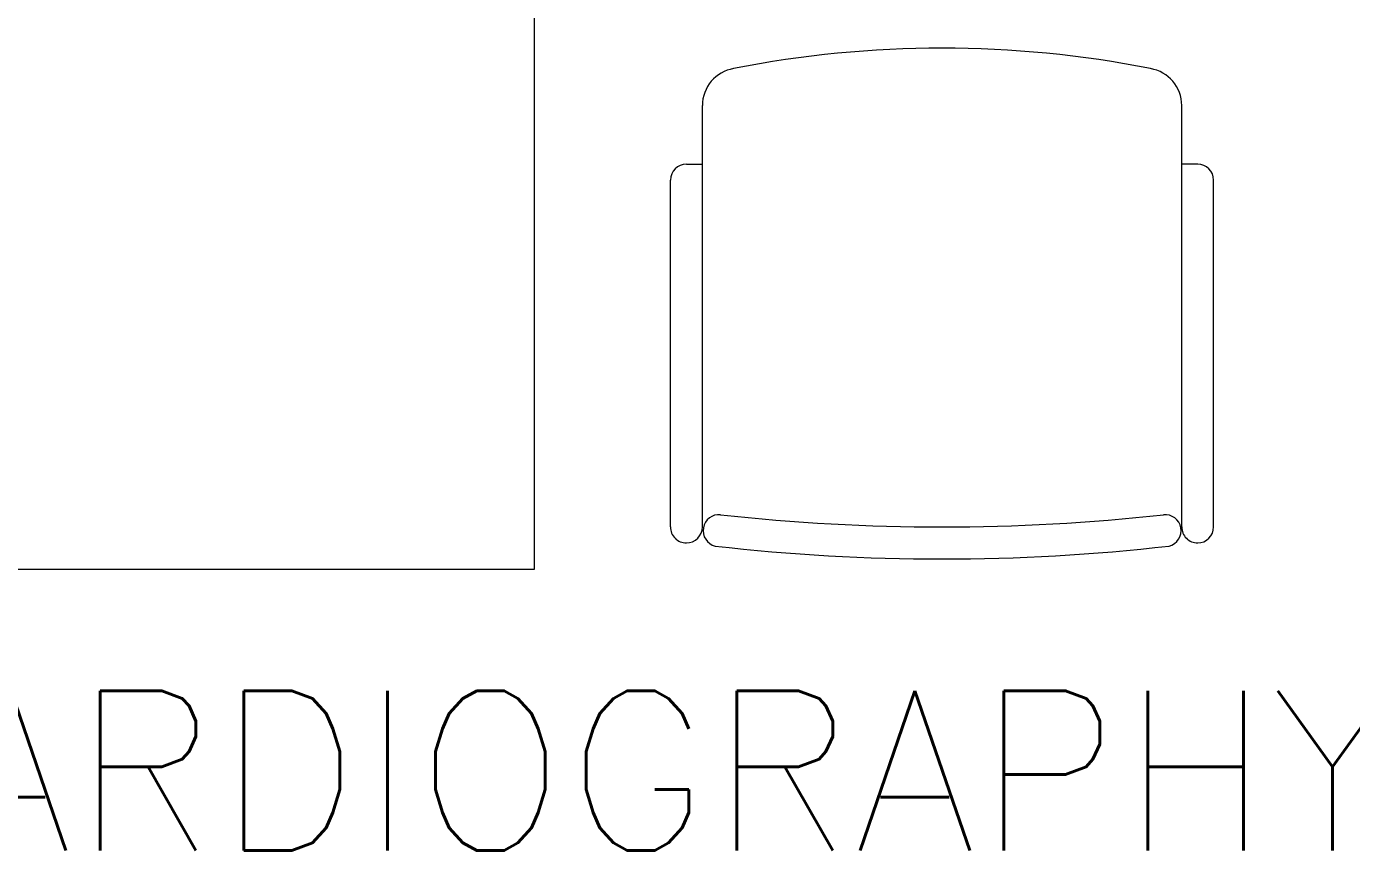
# Model space of a CAD drawing. Header units: inches. Extents: x -12418 to 57169, y -29325 to 19878.
# Drawn here: x 32470 to 33714, y -9155 to -8381 of the extents above; entities that cross this region are included whole.
import ezdxf
from ezdxf import colors
from ezdxf.entities.mleader import LeaderData, LeaderLine
from ezdxf.math import Vec2, Vec3

# ---------------------------------------------------------------- set-up
doc = ezdxf.new("R2010")
doc.units = ezdxf.units.IN
doc.header["$LTSCALE"] = 25
doc.header["$MEASUREMENT"] = 0
doc.linetypes.add('DASHDOT', pattern=[25.4, 12.7, -6.35, 0, -6.35])
doc.layers.get('0').update_dxf_attribs({"color": 8})
for name, color, linetype, lineweight in [('00-Ground Floor$0$72_EGR_BASE_TEXT', 252, 'Continuous', 5), ('00-Ground Floor$0$LOADING', 253, 'Continuous', 5), ('00-Ground Floor$0$NEW Wall', 166, 'Continuous', 5), ('E-LITE-CIRC @ 100', 6, 'Continuous', 25), ('E-LITE-CLNG-CNDT', 6, 'DASHDOT', 35)]:
    doc.layers.add(name, color=color, linetype=linetype, lineweight=lineweight)
doc.styles.add('00-Ground Floor$0$SIMPLEX', font='SIMPLEX.shx', dxfattribs={"height": 150})
doc.styles.add('DC_Simplex', font='SIMPLEX.shx', dxfattribs={"width": 0.7})

# ---------------------------------------------------------------- blocks, each defined once
blk = doc.blocks.new('00-Ground Floor$0$GF21016-P')
at = {"layer": '00-Ground Floor$0$LOADING', "extrusion": (-1.24384e-09, -1.20261e-09, -1)}
for p, q in [((0.0128, 0.0179), (0.0128, 0.4136)), ((0.4628, 0.0179), (0.4628, 0.4136)), ((-0.0022, 0.3585), (0.0128, 0.3585)), ((0.4778, 0.3585), (0.4628, 0.3585)), ((-0.0172, 0.0179), (-0.0172, 0.3435)), ((0.4928, 0.0179), (0.4928, 0.3435)), ((0.4778, 0.0029), (0.4778, 0.0029))]:
    blk.add_line(p, q, dxfattribs=at)
for centre, radius, start, end in [((-0.2378, -0.5362), 1.0036, 78.7568, 101.2432), ((-0.0478, 0.4136), 0.035, 0, 80.6557), ((-0.4278, 0.4136), 0.035, 99.3443, 180), ((0.0022, 0.3435), 0.015, 0, 90), ((-0.4778, 0.3435), 0.015, 90, 180), ((-0.0284, 0.0145), 0.015, 284.3864, 95.5209), ((-0.2378, 1.8928), 1.8749, 263.6341, 276.3659), ((-0.4471, 0.0145), 0.015, 84.4791, 255.6136), ((0.0022, 0.0179), 0.015, 270, 0), ((0.0022, 0.0179), 0.015, 180, 270), ((-0.4778, 0.0179), 0.015, 270, 0), ((-0.4778, 0.0179), 0.015, 180, 270), ((-0.2378, 1.8734), 1.8855, 263.5119, 276.4881)]:
    blk.add_arc(centre, radius, start, end, dxfattribs=at)
blk = doc.blocks.new('*X107')
at = {"color": 0}
for p, q in [((13, 1), (13, 1)), ((13, 1), (13, 1)), ((13, 1), (13, 1)), ((13, 1), (13, 1)), ((13, 1), (13, 1)), ((13, 1), (13, 1)), ((13, 1), (13, 1)), ((13, 1), (13, 1)), ((13, 1), (13, 1)), ((13, 1), (13, 1)), ((13, 1), (13, 1)), ((13, 1), (13, 1)), ((13, 1), (13, 1)), ((13, 1), (13, 1)), ((13, 1), (13, 1)), ((13, 1), (14, 1)), ((13, 1), (14, 1)), ((13, 1), (14, 1)), ((13, 1), (13, 1)), ((13, 1), (13, 1)), ((13, 1), (13, 1)), ((13, 1), (13, 1)), ((13, 1), (13, 1)), ((13, 1), (13, 1)), ((13, 1), (13, 1)), ((13, 1), (13, 1)), ((13, 1), (13, 1)), ((13, 1), (13, 1)), ((13, 1), (13, 1)), ((13, 1), (13, 1)), ((13, 1), (13, 1)), ((13, 1), (13, 1)), ((13, 1), (13, 1)), ((13, 1), (13, 1)), ((13, 1), (13, 1)), ((13, 1), (13, 1)), ((13, 1), (13, 1)), ((13, 1), (13, 1)), ((13, 1), (13, 1)), ((13, 1), (13, 1)), ((13, 1), (13, 1)), ((13, 1), (13, 1)), ((13, 1), (13, 1)), ((13, 1), (13, 1)), ((13, 1), (13, 1)), ((13, 1), (13, 1)), ((13, 1), (13, 1)), ((13, 1), (13, 1)), ((13, 1), (13, 1)), ((13, 1), (13, 1)), ((13, 1), (13, 1)), ((13, 1), (13, 1)), ((13, 1), (13, 1)), ((13, 1), (13, 1)), ((13, 1), (13, 1)), ((13, 1), (13, 1)), ((13, 1), (13, 1)), ((13, 1), (13, 1)), ((13, 1), (13, 1)), ((13, 1), (13, 1)), ((13, 1), (13, 1)), ((13, 1), (13, 1)), ((13, 1), (13, 1)), ((13, 1), (13, 1)), ((13, 1), (13, 1)), ((13, 1), (13, 1)), ((13, 1), (13, 1)), ((13, 1), (13, 1)), ((13, 1), (13, 1)), ((13, 1), (13, 1)), ((13, 1), (13, 1)), ((13, 1), (13, 1)), ((13, 1), (13, 1)), ((13, 1), (13, 1)), ((13, 1), (13, 1)), ((13, 1), (13, 1)), ((13, 1), (13, 1)), ((13, 1), (13, 1)), ((13, 1), (13, 1)), ((13, 1), (13, 1)), ((13, 1), (13, 1)), ((13, 1), (13, 1)), ((13, 1), (13, 1)), ((13, 1), (13, 1)), ((13, 1), (13, 1)), ((13, 1), (13, 1)), ((13, 1), (13, 1)), ((13, 1), (13, 1)), ((13, 1), (13, 1)), ((13, 1), (13, 1)), ((13, 1), (13, 1)), ((13, 1), (13, 1)), ((13, 1), (13, 1)), ((13, 1), (13, 1)), ((13, 1), (13, 1)), ((13, 1), (13, 1)), ((13, 1), (13, 1)), ((13, 1), (13, 1)), ((13, 1), (13, 1)), ((13, 1), (13, 1)), ((13, 1), (13, 1)), ((13, 1), (13, 1)), ((13, 1), (13, 1)), ((13, 1), (13, 1)), ((13, 1), (13, 1)), ((13, 1), (13, 1)), ((13, 1), (13, 1)), ((13, 1), (13, 1)), ((13, 1), (13, 1)), ((13, 1), (13, 1)), ((13, 1), (13, 1)), ((13, 1), (13, 1)), ((13, 1), (13, 1)), ((13, 1), (13, 1)), ((13, 1), (13, 1)), ((13, 1), (13, 1)), ((13, 1), (13, 1)), ((13, 1), (13, 1)), ((13, 1), (13, 1)), ((13, 1), (13, 1)), ((13, 1), (13, 1)), ((13, 1), (13, 1)), ((13, 1), (13, 1)), ((13, 1), (14, 1)), ((13, 0), (13, 0)), ((13, 0), (13, 0)), ((13, 0), (13, 0)), ((13, 0), (13, 0)), ((13, 0), (13, 0)), ((13, 0), (13, 0)), ((13, 0), (13, 0)), ((13, 0), (13, 0)), ((13, 0), (13, 0)), ((13, 0), (13, 0)), ((13, 0), (13, 0)), ((13, 0), (13, 0)), ((13, 0), (13, 0)), ((13, 0), (13, 0)), ((13, 0), (13, 0)), ((13, 0), (13, 0)), ((13, 0), (13, 0)), ((13, 0), (13, 0)), ((13, 0), (13, 0)), ((13, 0), (13, 0)), ((13, 0), (13, 0)), ((13, 0), (13, 0)), ((13, 0), (13, 0)), ((13, 0), (13, 0)), ((13, 0), (13, 0)), ((13, 0), (13, 0)), ((13, 0), (13, 0)), ((13, 0), (13, 0)), ((13, 0), (13, 0)), ((13, 0), (13, 0)), ((13, 0), (13, 0)), ((13, 0), (13, 0)), ((13, 0), (13, 0)), ((13, 0), (13, 0)), ((13, 0), (13, 0)), ((13, 0), (13, 0)), ((13, 0), (13, 0)), ((13, 0), (13, 0)), ((13, 0), (13, 0)), ((13, 0), (13, 0)), ((13, 0), (13, 0)), ((13, 0), (13, 0)), ((13, 0), (13, 0)), ((13, 0), (13, 0)), ((13, 0), (13, 0)), ((13, 0), (13, 0)), ((13, 0), (13, 0)), ((13, 0), (13, 0)), ((13, 0), (14, 0)), ((13, 0), (14, 0)), ((13, 0), (13, 0)), ((13, 0), (14, 0)), ((14, 1), (14, 1)), ((14, 1), (14, 1)), ((14, 1), (14, 1)), ((14, 1), (14, 1)), ((14, 1), (14, 1)), ((14, 1), (14, 1)), ((14, 1), (14, 1)), ((14, 1), (14, 1)), ((14, 1), (14, 1)), ((14, 1), (14, 1)), ((14, 1), (14, 1)), ((14, 1), (14, 1)), ((14, 1), (14, 1)), ((14, 1), (14, 1)), ((14, 1), (14, 1)), ((14, 1), (14, 1)), ((14, 1), (14, 1)), ((14, 1), (14, 1)), ((14, 1), (14, 1)), ((14, 1), (14, 1)), ((14, 1), (14, 1)), ((14, 1), (14, 1)), ((14, 1), (14, 1)), ((14, 1), (14, 1)), ((14, 1), (14, 1)), ((14, 1), (14, 1)), ((14, 1), (14, 1)), ((14, 1), (14, 1)), ((14, 1), (14, 1)), ((14, 1), (14, 1)), ((14, 1), (14, 1)), ((14, 1), (14, 1)), ((14, 1), (14, 1)), ((14, 1), (14, 1)), ((14, 1), (14, 1)), ((14, 1), (14, 1)), ((14, 1), (14, 1)), ((14, 1), (14, 1)), ((14, 1), (14, 1)), ((14, 1), (14, 1)), ((14, 1), (14, 1)), ((14, 1), (14, 1)), ((14, 1), (14, 1)), ((14, 1), (14, 1)), ((14, 1), (14, 1)), ((14, 1), (14, 1)), ((14, 1), (14, 1)), ((14, 1), (14, 1)), ((14, 1), (14, 1)), ((14, 1), (14, 1)), ((14, 1), (14, 1)), ((14, 1), (14, 1)), ((14, 1), (14, 1)), ((14, 1), (14, 1)), ((14, 1), (14, 1)), ((14, 1), (14, 1)), ((14, 1), (14, 1)), ((14, 1), (14, 1)), ((14, 1), (14, 1)), ((14, 1), (14, 1)), ((14, 1), (14, 1)), ((14, 1), (14, 1)), ((14, 1), (14, 1)), ((14, 1), (14, 1)), ((14, 1), (14, 1)), ((14, 1), (14, 1)), ((14, 1), (14, 1)), ((14, 1), (14, 1)), ((14, 1), (14, 1)), ((14, 1), (14, 1)), ((14, 1), (14, 1)), ((14, 1), (14, 1)), ((14, 1), (14, 1)), ((14, 1), (14, 1)), ((14, 1), (14, 1)), ((14, 1), (14, 1)), ((14, 1), (14, 1)), ((14, 1), (14, 1)), ((14, 1), (14, 1)), ((14, 1), (14, 1)), ((14, 1), (14, 1)), ((14, 1), (14, 1)), ((14, 1), (14, 1)), ((14, 1), (14, 1)), ((14, 1), (14, 1)), ((14, 1), (14, 1)), ((14, 1), (14, 1)), ((14, 1), (14, 1)), ((14, 1), (14, 1)), ((14, 1), (14, 1)), ((14, 1), (14, 1)), ((14, 1), (14, 1)), ((14, 1), (14, 1)), ((14, 1), (14, 1)), ((14, 0), (14, 0)), ((14, 0), (14, 0)), ((14, 0), (14, 0)), ((14, 0), (14, 0)), ((14, 0), (14, 0)), ((14, 0), (14, 0)), ((14, 0), (14, 0)), ((14, 0), (14, 0)), ((14, 0), (14, 0)), ((14, 0), (14, 0)), ((14, 0), (14, 0)), ((14, 0), (14, 0)), ((14, 0), (14, 0)), ((14, 0), (14, 0)), ((14, 0), (14, 0)), ((14, 0), (14, 0)), ((14, 0), (14, 0)), ((14, 0), (14, 0)), ((14, 0), (14, 0)), ((14, 0), (14, 0)), ((14, 0), (14, 0)), ((14, 0), (14, 0)), ((14, 0), (14, 0)), ((14, 0), (14, 0)), ((14, 0), (14, 0)), ((14, 0), (14, 0)), ((14, 0), (14, 0)), ((14, 0), (14, 0)), ((14, 0), (14, 0)), ((14, 0), (14, 0)), ((14, 0), (14, 0)), ((14, 0), (14, 0)), ((14, 0), (14, 0)), ((14, 0), (14, 0)), ((14, 0), (14, 0)), ((14, 0), (14, 0)), ((14, 0), (14, 0)), ((14, 0), (14, 0)), ((14, 0), (14, 0)), ((14, 0), (14, 0)), ((14, 0), (14, 0)), ((14, 0), (14, 0)), ((14, 0), (14, 0)), ((14, 0), (14, 0)), ((14, 0), (14, 0)), ((14, 0), (14, 0)), ((14, 0), (14, 0)), ((14, 0), (14, 0)), ((13, 0), (13, 0)), ((13, 0), (14, 0)), ((13, 0), (13, 0)), ((13, 0), (14, 0)), ((13, 0), (13, 0)), ((13, 0), (14, 0)), ((13, 0), (13, 0)), ((13, 0), (13, 0)), ((13, 0), (13, 0)), ((13, 0), (13, 0)), ((13, 0), (14, 0)), ((13, 0), (13, 0)), ((13, 0), (14, 0)), ((13, 0), (13, 0)), ((13, 0), (14, 0)), ((13, 0), (13, 0)), ((13, 0), (14, 0)), ((13, 0), (13, 0)), ((13, 0), (14, 0)), ((13, 0), (13, 0)), ((13, 0), (14, 0)), ((13, 0), (13, 0)), ((13, 0), (14, 0)), ((13, 0), (13, 0)), ((13, 0), (13, 0)), ((13, 0), (13, 0)), ((13, 0), (14, 0)), ((13, 0), (13, 0)), ((13, 0), (14, 0)), ((13, 0), (13, 0)), ((13, 0), (14, 0)), ((13, 0), (13, 0)), ((13, 0), (14, 0)), ((13, 0), (13, 0)), ((13, 0), (13, 0)), ((13, 0), (13, 0)), ((13, 0), (13, 0)), ((13, 0), (13, 0)), ((13, 0), (13, 0)), ((13, 0), (13, 0)), ((13, 0), (13, 0)), ((13, 0), (13, 0)), ((13, 0), (13, 0)), ((13, 0), (13, 0)), ((13, 0), (13, 0)), ((13, 0), (13, 0)), ((13, 0), (13, 0)), ((13, 0), (13, 0)), ((13, 0), (13, 0)), ((13, 0), (13, 0)), ((13, 0), (13, 0)), ((13, 0), (13, 0)), ((13, 0), (13, 0)), ((13, 0), (13, 0)), ((13, 0), (13, 0)), ((13, 0), (13, 0)), ((13, 0), (13, 0)), ((13, 0), (13, 0)), ((13, 0), (13, 0)), ((13, 0), (13, 0)), ((13, 0), (13, 0)), ((13, 0), (13, 0)), ((13, 0), (13, 0)), ((13, 0), (13, 0)), ((13, -1), (13, -1)), ((13, -1), (13, -1)), ((13, -1), (13, -1)), ((13, -1), (13, -1)), ((13, -1), (13, -1)), ((13, -1), (14, -1)), ((13, -1), (13, -1)), ((14, 0), (14, 0)), ((14, 0), (14, 0)), ((14, 0), (14, 0)), ((14, 0), (14, 0)), ((14, 0), (14, 0)), ((14, 0), (14, 0)), ((14, 0), (14, 0)), ((14, 0), (14, 0)), ((14, 0), (14, 0)), ((14, 0), (14, 0)), ((14, 0), (14, 0)), ((14, 0), (14, 0)), ((14, 0), (14, 0)), ((14, 0), (14, 0)), ((14, 0), (14, 0)), ((13, 0), (14, 0)), ((14, 0), (14, 0)), ((14, 0), (14, 0)), ((14, 0), (14, 0)), ((14, 0), (14, 0)), ((14, 0), (14, 0)), ((14, 0), (14, 0)), ((14, 0), (14, 0)), ((14, 0), (14, 0)), ((14, 0), (14, 0)), ((14, 0), (14, 0)), ((14, 0), (14, 0)), ((14, 0), (14, 0)), ((14, 0), (14, 0)), ((14, 0), (14, 0)), ((14, 0), (14, 0)), ((14, 0), (14, 0)), ((14, 0), (14, 0)), ((14, 0), (14, 0)), ((14, 0), (14, 0)), ((14, 0), (14, 0)), ((14, 0), (14, 0)), ((14, 0), (14, 0)), ((14, 0), (14, 0)), ((14, 0), (14, 0)), ((14, 0), (14, 0)), ((14, 0), (14, 0)), ((14, 0), (14, 0)), ((14, 0), (14, 0)), ((14, 0), (14, 0)), ((14, 0), (14, 0)), ((14, 0), (14, 0)), ((14, 0), (14, 0)), ((14, 0), (14, 0)), ((14, 0), (14, 0)), ((14, -1), (14, -1)), ((14, -1), (14, -1)), ((14, -1), (14, -1)), ((14, -1), (14, -1)), ((14, -1), (14, -1))]:
    blk.add_line(p, q, dxfattribs=at)
blk = doc.blocks.new('*X106')
at = {"color": 0}
for p, q in [((5, 3), (5, 3)), ((5, 3), (5, 3)), ((5, 3), (5, 3)), ((5, 3), (5, 3)), ((5, 3), (5, 3)), ((5, 3), (5, 3)), ((5, 3), (5, 3)), ((5, 3), (5, 3)), ((5, 3), (5, 3)), ((5, 3), (5, 3)), ((5, 3), (5, 3)), ((5, 3), (5, 3)), ((5, 3), (5, 3)), ((5, 3), (5, 3)), ((5, 3), (5, 3)), ((5, 3), (5, 3)), ((5, 3), (5, 3)), ((5, 3), (5, 3)), ((5, 3), (5, 3)), ((5, 3), (5, 3)), ((5, 3), (5, 3)), ((5, 3), (5, 3)), ((5, 3), (5, 3)), ((5, 3), (5, 3)), ((5, 3), (5, 3)), ((5, 3), (5, 3)), ((5, 3), (5, 3)), ((5, 3), (5, 3)), ((5, 3), (5, 3)), ((5, 3), (5, 3)), ((5, 3), (5, 3)), ((5, 3), (5, 3)), ((5, 3), (5, 3)), ((5, 3), (5, 3)), ((5, 3), (5, 3)), ((5, 3), (5, 3)), ((5, 3), (5, 3)), ((5, 3), (5, 3)), ((5, 3), (5, 3)), ((5, 3), (5, 3)), ((5, 3), (5, 3)), ((5, 3), (5, 3)), ((5, 3), (5, 3)), ((5, 3), (5, 3)), ((5, 3), (5, 3)), ((5, 3), (5, 3)), ((5, 3), (5, 3)), ((5, 3), (5, 3)), ((5, 3), (5, 3)), ((5, 3), (5, 3)), ((5, 3), (5, 3)), ((5, 3), (5, 3)), ((5, 3), (5, 3)), ((5, 3), (5, 3)), ((5, 3), (5, 3)), ((5, 3), (5, 3)), ((5, 3), (5, 3)), ((5, 3), (5, 3)), ((5, 3), (5, 3)), ((5, 3), (5, 3)), ((5, 3), (5, 3)), ((5, 3), (5, 3)), ((5, 3), (5, 3)), ((5, 3), (5, 3)), ((5, 3), (5, 3)), ((5, 3), (5, 3)), ((6, 3), (5, 3)), ((5, 3), (5, 3)), ((6, 3), (5, 3)), ((5, 3), (5, 3)), ((6, 3), (5, 3)), ((5, 3), (5, 3)), ((6, 3), (5, 3)), ((5, 3), (5, 3)), ((5, 3), (5, 3)), ((5, 3), (5, 3)), ((5, 3), (5, 3)), ((5, 3), (5, 3)), ((5, 3), (5, 3)), ((5, 3), (5, 3)), ((5, 3), (5, 3)), ((5, 3), (5, 3)), ((5, 3), (5, 3)), ((5, 3), (5, 3)), ((5, 3), (5, 3)), ((5, 3), (5, 3)), ((5, 3), (5, 3)), ((5, 3), (5, 3)), ((5, 3), (5, 3)), ((5, 3), (5, 3)), ((5, 3), (5, 3)), ((5, 3), (5, 3)), ((5, 3), (5, 3)), ((5, 3), (5, 3)), ((5, 3), (5, 3)), ((5, 3), (5, 3)), ((6, 3), (6, 3)), ((6, 3), (6, 3)), ((6, 3), (6, 3)), ((6, 3), (6, 3)), ((6, 3), (6, 3)), ((6, 3), (6, 3)), ((6, 3), (6, 3)), ((6, 3), (6, 3)), ((6, 3), (6, 3)), ((6, 3), (6, 3)), ((6, 3), (6, 3)), ((6, 3), (6, 3)), ((6, 3), (6, 3)), ((6, 3), (6, 3)), ((6, 3), (6, 3)), ((6, 3), (6, 3)), ((6, 3), (6, 3)), ((6, 3), (6, 3)), ((6, 3), (6, 3)), ((6, 3), (6, 3)), ((6, 3), (6, 3)), ((6, 3), (6, 3)), ((6, 3), (6, 3)), ((6, 3), (6, 3)), ((6, 3), (6, 3)), ((6, 3), (6, 3)), ((6, 3), (6, 3)), ((6, 3), (6, 3)), ((6, 3), (6, 3)), ((6, 3), (6, 3)), ((6, 3), (6, 3)), ((6, 3), (6, 3)), ((6, 3), (6, 3)), ((6, 3), (6, 3)), ((6, 3), (6, 3)), ((6, 3), (6, 3)), ((6, 3), (6, 3)), ((6, 3), (6, 3)), ((6, 3), (6, 3)), ((6, 3), (6, 3)), ((6, 3), (6, 3)), ((6, 3), (6, 3)), ((6, 3), (6, 3)), ((6, 3), (6, 3)), ((6, 3), (6, 3)), ((6, 3), (6, 3)), ((6, 3), (6, 3)), ((6, 3), (6, 3)), ((6, 3), (6, 3)), ((6, 3), (6, 3)), ((6, 3), (6, 3)), ((6, 3), (6, 3)), ((6, 3), (6, 3)), ((6, 3), (6, 3)), ((6, 3), (6, 3)), ((6, 3), (6, 3)), ((6, 3), (6, 3)), ((6, 3), (6, 3)), ((6, 3), (6, 3)), ((6, 3), (6, 3)), ((6, 3), (6, 3)), ((6, 3), (6, 3)), ((6, 3), (6, 3)), ((6, 3), (6, 3)), ((6, 3), (6, 3)), ((6, 3), (6, 3)), ((6, 3), (6, 3)), ((6, 3), (6, 3)), ((6, 3), (6, 3)), ((6, 3), (6, 3)), ((6, 3), (6, 3)), ((6, 3), (6, 3)), ((6, 3), (6, 3)), ((6, 3), (6, 3)), ((6, 3), (6, 3)), ((6, 3), (6, 3)), ((6, 3), (6, 3)), ((6, 3), (6, 3)), ((6, 3), (6, 3)), ((6, 3), (6, 3)), ((6, 3), (6, 3)), ((6, 3), (6, 3)), ((6, 3), (6, 3)), ((6, 3), (6, 3)), ((6, 3), (6, 3)), ((6, 3), (6, 3)), ((6, 3), (6, 3)), ((6, 3), (6, 3)), ((6, 3), (6, 3)), ((6, 3), (6, 3)), ((6, 3), (6, 3)), ((6, 3), (6, 3)), ((6, 3), (6, 3)), ((6, 3), (6, 3)), ((6, 3), (6, 3)), ((6, 3), (6, 3)), ((6, 3), (6, 3)), ((6, 3), (6, 3)), ((6, 3), (6, 3)), ((6, 3), (6, 3)), ((6, 3), (6, 3)), ((6, 3), (6, 3)), ((6, 3), (6, 3)), ((6, 3), (6, 3)), ((6, 3), (6, 3)), ((6, 3), (6, 3)), ((6, 3), (6, 3)), ((6, 3), (6, 3)), ((6, 3), (6, 3)), ((6, 3), (6, 3)), ((6, 3), (6, 3)), ((6, 3), (6, 3)), ((6, 3), (6, 3)), ((6, 3), (6, 3)), ((6, 3), (6, 3)), ((6, 3), (6, 3)), ((6, 3), (6, 3)), ((6, 3), (6, 3)), ((6, 3), (6, 3)), ((6, 3), (6, 3)), ((6, 3), (6, 3)), ((6, 3), (6, 3)), ((6, 3), (6, 3)), ((6, 3), (6, 3)), ((6, 3), (6, 3)), ((6, 3), (6, 3)), ((6, 3), (6, 3)), ((6, 3), (6, 3)), ((6, 3), (6, 3)), ((6, 3), (6, 3)), ((6, 3), (6, 3)), ((6, 3), (6, 3)), ((6, 3), (6, 3)), ((6, 3), (6, 3)), ((6, 3), (6, 3)), ((6, 3), (6, 3)), ((6, 3), (6, 3)), ((6, 3), (6, 3)), ((6, 3), (6, 3)), ((6, 3), (6, 3)), ((6, 3), (6, 3)), ((6, 3), (6, 3)), ((6, 3), (6, 3)), ((6, 3), (6, 3)), ((6, 3), (6, 3)), ((6, 3), (6, 3)), ((6, 3), (6, 3)), ((6, 3), (6, 3)), ((6, 3), (6, 3)), ((6, 3), (6, 3)), ((6, 3), (6, 3)), ((6, 3), (6, 3)), ((6, 3), (6, 3)), ((6, 3), (6, 3)), ((6, 3), (6, 3)), ((6, 3), (6, 3)), ((6, 3), (6, 3)), ((6, 3), (6, 3)), ((6, 3), (6, 3)), ((6, 3), (6, 3)), ((6, 3), (6, 3)), ((6, 3), (6, 3)), ((6, 3), (6, 3)), ((6, 3), (6, 3)), ((6, 3), (6, 3)), ((6, 3), (6, 3)), ((6, 3), (6, 3)), ((6, 3), (6, 3)), ((6, 3), (6, 3)), ((6, 3), (6, 3)), ((6, 3), (6, 3)), ((6, 3), (6, 3)), ((6, 3), (6, 3)), ((6, 3), (6, 3)), ((6, 3), (6, 3)), ((6, 3), (6, 3)), ((6, 3), (6, 3)), ((6, 3), (6, 3)), ((6, 3), (6, 3)), ((6, 3), (6, 3)), ((6, 3), (6, 3)), ((6, 3), (6, 3)), ((6, 3), (6, 3)), ((6, 3), (6, 3)), ((6, 3), (6, 3)), ((6, 3), (6, 3)), ((6, 3), (6, 3)), ((6, 3), (6, 3)), ((6, 3), (6, 3)), ((6, 3), (6, 3)), ((6, 3), (6, 3)), ((6, 3), (6, 3)), ((6, 3), (6, 3)), ((6, 3), (6, 3)), ((6, 3), (6, 3)), ((6, 3), (6, 3)), ((6, 3), (6, 3)), ((6, 3), (6, 3)), ((6, 3), (6, 3)), ((6, 3), (6, 3)), ((6, 3), (6, 3)), ((6, 3), (6, 3)), ((6, 3), (6, 3)), ((6, 3), (6, 3)), ((6, 3), (5, 3)), ((6, 3), (5, 3)), ((6, 3), (5, 3)), ((6, 3), (5, 3)), ((6, 3), (5, 3)), ((6, 3), (6, 3)), ((6, 3), (6, 3)), ((6, 3), (6, 3)), ((6, 3), (6, 3)), ((6, 3), (6, 3)), ((6, 3), (6, 3)), ((6, 3), (6, 3)), ((6, 3), (6, 3)), ((6, 3), (6, 3)), ((6, 3), (6, 3)), ((6, 3), (6, 3)), ((6, 3), (6, 3)), ((6, 3), (6, 3)), ((6, 3), (6, 3)), ((6, 3), (6, 3)), ((6, 3), (6, 3)), ((6, 3), (6, 3)), ((6, 3), (6, 3)), ((6, 3), (6, 3)), ((6, 3), (6, 3)), ((6, 3), (6, 3)), ((6, 3), (6, 3)), ((6, 3), (6, 3)), ((6, 3), (6, 3)), ((6, 3), (6, 3)), ((6, 3), (6, 3)), ((6, 3), (6, 3)), ((6, 3), (6, 3)), ((6, 3), (6, 3)), ((6, 3), (6, 3)), ((6, 3), (6, 3)), ((6, 3), (6, 3)), ((6, 3), (6, 3)), ((6, 3), (6, 3)), ((6, 3), (6, 3)), ((6, 3), (6, 3)), ((6, 3), (6, 3)), ((6, 3), (6, 3)), ((6, 3), (6, 3)), ((6, 3), (6, 3)), ((6, 3), (6, 3)), ((6, 3), (6, 3)), ((6, 3), (6, 3)), ((6, 3), (6, 3)), ((6, 3), (6, 3)), ((6, 3), (6, 3)), ((6, 3), (6, 3)), ((6, 3), (6, 3)), ((6, 3), (6, 3)), ((6, 3), (6, 3)), ((6, 3), (6, 3)), ((6, 3), (6, 3)), ((6, 3), (6, 3)), ((6, 3), (6, 3)), ((6, 3), (6, 3)), ((6, 3), (6, 3)), ((6, 3), (6, 3)), ((6, 3), (6, 3)), ((6, 3), (6, 3)), ((6, 3), (6, 3)), ((6, 3), (6, 3)), ((6, 3), (6, 3)), ((6, 3), (6, 3)), ((6, 3), (6, 3)), ((6, 3), (6, 3)), ((6, 3), (6, 3)), ((6, 3), (6, 3)), ((6, 3), (6, 3)), ((6, 3), (6, 3)), ((6, 3), (6, 3)), ((6, 3), (6, 3)), ((6, 3), (6, 3)), ((6, 3), (6, 3)), ((6, 3), (6, 3)), ((6, 3), (6, 3)), ((6, 3), (6, 3)), ((6, 3), (6, 3)), ((6, 3), (6, 3)), ((6, 3), (6, 3)), ((6, 3), (6, 3)), ((6, 3), (6, 3)), ((6, 3), (6, 3)), ((6, 3), (6, 3)), ((6, 3), (6, 3)), ((6, 3), (6, 3)), ((6, 3), (6, 3)), ((6, 3), (6, 3)), ((6, 3), (6, 3)), ((6, 3), (6, 3)), ((6, 3), (6, 3)), ((6, 3), (6, 3)), ((6, 3), (6, 3)), ((6, 3), (6, 3)), ((6, 3), (6, 3)), ((6, 3), (6, 3)), ((6, 3), (6, 3)), ((6, 3), (6, 3)), ((6, 3), (6, 3)), ((6, 3), (6, 3)), ((6, 3), (6, 3)), ((6, 3), (6, 3)), ((6, 3), (6, 3)), ((6, 3), (6, 3)), ((6, 3), (6, 3)), ((6, 3), (6, 3)), ((6, 3), (6, 3)), ((6, 3), (6, 3)), ((6, 3), (6, 3)), ((6, 3), (6, 3)), ((6, 3), (6, 3)), ((6, 3), (6, 3)), ((6, 3), (6, 3)), ((6, 3), (6, 3)), ((6, 3), (6, 3)), ((6, 3), (6, 3)), ((6, 3), (6, 3)), ((6, 3), (6, 3)), ((6, 3), (6, 3)), ((6, 3), (6, 3)), ((6, 3), (6, 3)), ((6, 3), (6, 3)), ((6, 3), (6, 3)), ((6, 3), (6, 3)), ((6, 3), (6, 3)), ((6, 3), (6, 3)), ((6, 3), (6, 3)), ((6, 3), (6, 3)), ((6, 3), (6, 3)), ((6, 3), (6, 3)), ((6, 3), (6, 3)), ((6, 3), (6, 3)), ((6, 3), (6, 3)), ((6, 3), (6, 3)), ((6, 3), (6, 3)), ((6, 3), (6, 3)), ((6, 3), (6, 3)), ((6, 3), (6, 3)), ((6, 3), (6, 3)), ((6, 3), (6, 3)), ((6, 3), (6, 3)), ((6, 3), (6, 3)), ((6, 3), (6, 3)), ((6, 3), (6, 3)), ((6, 3), (6, 3)), ((6, 3), (6, 3)), ((6, 3), (6, 3)), ((6, 3), (6, 3)), ((6, 3), (6, 3)), ((6, 3), (6, 3)), ((6, 3), (6, 3)), ((6, 3), (6, 3)), ((6, 3), (6, 3)), ((6, 3), (6, 3)), ((6, 3), (6, 3)), ((6, 3), (6, 3)), ((6, 3), (6, 3)), ((6, 3), (6, 3)), ((6, 3), (6, 3)), ((6, 3), (6, 3)), ((6, 3), (6, 3)), ((6, 3), (6, 3)), ((6, 3), (6, 3)), ((6, 3), (6, 3)), ((6, 3), (6, 3)), ((6, 3), (6, 3)), ((6, 3), (6, 3)), ((6, 3), (6, 3)), ((6, 3), (6, 3)), ((6, 3), (6, 3)), ((6, 3), (6, 3)), ((6, 3), (6, 3)), ((6, 3), (6, 3)), ((6, 3), (6, 3)), ((6, 3), (6, 3)), ((6, 3), (6, 3)), ((6, 3), (6, 3)), ((6, 3), (6, 3)), ((6, 3), (6, 3)), ((6, 3), (6, 3)), ((6, 3), (6, 3)), ((6, 3), (6, 3)), ((6, 3), (6, 3)), ((6, 3), (6, 3)), ((6, 3), (6, 3)), ((6, 3), (6, 3)), ((6, 3), (6, 3)), ((6, 3), (6, 3)), ((6, 3), (6, 3)), ((6, 3), (6, 3)), ((6, 3), (6, 3)), ((6, 3), (6, 3)), ((6, 3), (6, 3)), ((6, 3), (6, 3)), ((6, 3), (6, 3)), ((6, 3), (6, 3)), ((6, 3), (6, 3)), ((6, 3), (6, 3)), ((6, 3), (6, 3)), ((6, 3), (6, 3)), ((6, 3), (6, 3)), ((6, 3), (6, 3)), ((6, 3), (6, 3)), ((6, 3), (6, 3)), ((6, 3), (6, 3)), ((6, 3), (6, 3)), ((6, 3), (6, 3)), ((6, 3), (6, 3)), ((6, 3), (6, 3)), ((6, 3), (6, 3)), ((6, 3), (6, 3)), ((6, 3), (6, 3)), ((6, 3), (6, 3)), ((6, 3), (6, 3)), ((6, 3), (6, 3)), ((6, 3), (6, 3)), ((6, 3), (6, 3)), ((6, 3), (6, 3)), ((6, 3), (6, 3)), ((6, 3), (6, 3)), ((6, 3), (6, 3)), ((6, 3), (6, 3)), ((6, 3), (6, 3)), ((6, 3), (6, 3)), ((6, 3), (6, 3)), ((6, 3), (6, 3)), ((6, 3), (6, 3)), ((6, 3), (6, 3)), ((6, 3), (6, 3)), ((6, 3), (6, 3)), ((6, 3), (6, 3)), ((6, 3), (6, 3)), ((6, 3), (6, 3)), ((6, 3), (6, 3)), ((6, 3), (6, 3)), ((6, 3), (6, 3)), ((6, 3), (6, 3)), ((6, 3), (6, 3)), ((6, 3), (6, 3)), ((6, 3), (6, 3)), ((6, 3), (6, 3)), ((6, 3), (6, 3)), ((6, 3), (6, 3)), ((6, 3), (6, 3)), ((6, 3), (6, 3)), ((6, 3), (6, 3)), ((6, 3), (6, 3)), ((6, 3), (6, 3)), ((6, 3), (6, 3)), ((6, 3), (6, 3)), ((6, 3), (6, 3)), ((6, 3), (6, 3)), ((6, 3), (6, 3)), ((6, 3), (6, 3)), ((6, 3), (6, 3)), ((6, 3), (6, 3)), ((6, 3), (6, 3)), ((6, 3), (6, 3)), ((6, 3), (6, 3)), ((6, 3), (6, 3)), ((6, 3), (6, 3)), ((6, 3), (6, 3)), ((6, 3), (6, 3)), ((6, 3), (6, 3)), ((6, 3), (6, 3)), ((6, 3), (6, 3)), ((6, 3), (6, 3)), ((6, 3), (6, 3)), ((6, 3), (6, 3)), ((6, 3), (6, 3)), ((6, 3), (6, 3)), ((6, 3), (6, 3)), ((6, 3), (6, 3)), ((6, 3), (6, 3)), ((6, 3), (6, 3)), ((6, 3), (6, 3)), ((6, 3), (6, 3)), ((6, 3), (6, 3)), ((6, 3), (6, 3)), ((6, 3), (6, 3)), ((6, 3), (6, 3)), ((6, 3), (6, 3)), ((6, 3), (6, 3)), ((6, 3), (6, 3)), ((6, 3), (6, 3)), ((6, 3), (6, 3)), ((6, 3), (6, 3)), ((6, 3), (6, 3)), ((6, 3), (6, 3)), ((6, 3), (6, 3)), ((6, 3), (6, 3)), ((6, 3), (6, 3)), ((6, 3), (6, 3)), ((6, 3), (6, 3)), ((6, 3), (6, 3)), ((6, 3), (6, 3)), ((6, 3), (6, 3)), ((6, 3), (6, 3)), ((6, 3), (6, 3)), ((6, 3), (6, 3)), ((6, 3), (6, 3)), ((6, 3), (6, 3)), ((6, 3), (6, 3)), ((6, 3), (6, 3)), ((6, 3), (6, 3)), ((6, 3), (6, 3)), ((6, 3), (6, 3)), ((6, 3), (6, 3)), ((6, 3), (6, 3)), ((6, 3), (6, 3)), ((6, 3), (6, 3)), ((6, 3), (6, 3)), ((6, 3), (6, 3)), ((6, 3), (6, 3)), ((6, 3), (6, 3)), ((6, 3), (6, 3)), ((6, 3), (6, 3)), ((6, 3), (6, 3))]:
    blk.add_line(p, q, dxfattribs=at)
blk = doc.blocks.new('00-Ground Floor$0$GF21043-P')
at = {"color": 0}
for p, q in [((0.8, 0.75), (-0.8, 0.75)), ((0.8, 0), (0.8, 0.75))]:
    blk.add_line(p, q, dxfattribs=at)
for points in [[(0.8, 0.75), (0.8, 0.75), (0.8, 0.75), (0.8, 0.75), (0.8, 0.75), (0.8, 0.75), (0.8, 0.75), (0.8, 0.75), (0.8, 0.75), (0.8, 0.75), (0.8, 0.75), (0.8, 0.75), (0.8, 0.75), (0.8, 0.75), (0.8, 0.75), (0.8, 0.75), (0.8, 0.75), (0.8, 0.75), (0.8, 0.75), (0.8, 0.75), (0.8, 0.75), (0.8, 0.75), (0.8, 0.75), (0.8, 0.75), (0.8, 0.75), (0.8, 0.75), (0.8, 0.75), (0.8, 0.75), (0.8, 0.75), (0.8, 0.75), (0.8, 0.75), (0.8, 0.75), (0.8, 0.75), (0.8, 0.75), (0.8, 0.75), (0.8, 0.75), (0.8, 0.75), (0.8, 0.75), (0.8, 0.75), (0.8, 0.75), (0.8, 0.75), (0.8, 0.75), (0.8, 0.75), (0.8, 0.75), (0.8, 0.75), (0.8, 0.75), (0.8, 0.75), (0.8, 0.75), (0.8, 0.75), (0.8, 0.75), (0.8, 0.75), (0.8, 0.75), (0.8, 0.75), (0.8, 0.75), (0.8, 0.75), (0.8, 0.75), (0.8, 0.75), (0.8, 0.75), (0.8, 0.75), (0.8, 0.75), (0.8, 0.75), (0.8, 0.75), (0.8, 0.75), (0.8, 0.75), (0.8, 0.75), (0.8, 0.75), (0.8, 0.75), (0.8, 0.75), (0.8, 0.75), (0.8, 0.75), (0.8, 0.75), (0.8, 0.75), (0.8, 0.75), (0.8, 0.75), (0.8, 0.75), (0.8, 0.75), (0.8, 0.75), (0.8, 0.75), (0.8, 0.75), (0.8, 0.75), (0.8, 0.75), (0.8, 0.75), (0.8, 0.75), (0.8, 0.75), (0.8, 0.75), (0.8, 0.75), (0.8, 0.75), (0.8, 0.75), (0.8, 0.75), (0.8, 0.75), (0.8, 0.75), (0.8, 0.75), (0.8, 0.75), (0.8, 0.75), (0.8, 0.75), (0.8, 0.75), (0.8, 0.75), (0.8, 0.75), (0.8, 0.75), (0.8, 0.75), (0.8, 0.75), (0.8, 0.75), (0.8, 0.75), (0.8, 0.75), (0.8, 0.75), (0.8, 0.75), (0.8, 0.75), (0.8, 0.75), (0.8, 0.75), (0.8, 0.75), (0.8, 0.75), (0.8, 0.75), (0.8, 0.75), (0.8, 0.75), (0.8, 0.75), (0.8, 0.75), (0.8, 0.75), (0.8, 0.75), (0.8, 0.75), (0.8, 0.75), (0.8, 0.75), (0.8, 0.75), (0.8, 0.75), (0.8, 0.75), (0.8, 0.75), (0.8, 0.75), (0.8, 0.75), (0.8, 0.75), (0.8, 0.75), (0.8, 0.75), (0.8, 0.75), (0.8, 0.75), (0.8, 0.75), (0.8, 0.75), (0.8, 0.75), (0.8, 0.75), (0.8, 0.75), (0.8, 0.75), (0.8, 0.75), (0.8, 0.75), (0.8, 0.75), (0.8, 0.75), (0.8, 0.75), (0.8, 0.75), (0.8, 0.75), (0.8, 0.75), (0.8, 0.75), (0.8, 0.75), (0.8, 0.75), (0.8, 0.75), (0.8, 0.75), (0.8, 0.75), (0.8, 0.75), (0.8, 0.75), (0.8, 0.75), (0.8, 0.75), (0.8, 0.75), (0.8, 0.75), (0.8, 0.75), (0.8, 0.75), (0.8, 0.75), (0.8, 0.75), (0.8, 0.75), (0.8, 0.75), (0.8, 0.75), (0.8, 0.75), (0.8, 0.75), (0.8, 0.75), (0.8, 0.75), (0.8, 0.75), (0.8, 0.75), (0.8, 0.75), (0.8, 0.75), (0.8, 0.75), (0.8, 0.75), (0.8, 0.75), (0.8, 0.75), (0.8, 0.75), (0.8, 0.75), (0.8, 0.75), (0.8, 0.75), (0.8, 0.75), (0.8, 0.75), (0.8, 0.75), (0.8, 0.75), (0.8, 0.75), (0.8, 0.75), (0.8, 0.75), (0.8, 0.75), (0.8, 0.75), (0.8, 0.75), (0.8, 0.75), (0.8, 0.75), (0.8, 0.75), (0.8, 0.75), (0.8, 0.75), (0.8, 0.75), (0.8, 0.75), (0.8, 0.75), (0.8, 0.75), (0.8, 0.75), (0.8, 0.75), (0.8, 0.75), (0.8, 0.75), (0.8, 0.75), (0.8, 0.75), (0.8, 0.75), (0.8, 0.75), (0.8, 0.75), (0.8, 0.75), (0.8, 0.75), (0.8, 0.75), (0.8, 0.75), (0.8, 0.75), (0.8, 0.75), (0.8, 0.75), (0.8, 0.75), (0.8, 0.75), (0.8, 0.75), (0.8, 0.75), (0.8, 0.75), (0.8, 0.75), (0.8, 0.75), (0.8, 0.75), (0.8, 0.75), (0.8, 0.75), (0.8, 0.75), (0.8, 0.75), (0.8, 0.75), (0.8, 0.75), (0.8, 0.75), (0.8, 0.75), (0.8, 0.75), (0.8, 0.75), (0.8, 0.75), (0.8, 0.75), (0.8, 0.75), (0.8, 0.75), (0.8, 0.75), (0.8, 0.75), (0.8, 0.75), (0.8, 0.75), (0.8, 0.75), (0.8, 0.75), (0.8, 0.75), (0.8, 0.75), (0.8, 0.75), (0.8, 0.75), (0.8, 0.75), (0.8, 0.75), (0.8, 0.75), (0.8, 0.75), (0.8, 0.75), (0.8, 0.75), (0.8, 0.75), (0.8, 0.75), (0.8, 0.75), (0.8, 0.75), (0.8, 0.75), (0.8, 0.75), (0.8, 0.75), (0.8, 0.75), (0.8, 0.75), (0.8, 0.75), (0.8, 0.75), (0.8, 0.75), (0.8, 0.75), (0.8, 0.75), (0.8, 0.75), (0.8, 0.75), (0.8, 0.75), (0.8, 0.75), (0.8, 0.75), (0.8, 0.75), (0.8, 0.75), (0.8, 0.75), (0.8, 0.75)], [(0.8, 0.75), (0.8, 0.75), (0.8, 0.75), (0.8, 0.75), (0.8, 0.75), (0.8, 0.75), (0.8, 0.75), (0.8, 0.75), (0.8, 0.75), (0.8, 0.75), (0.8, 0.75), (0.8, 0.75), (0.8, 0.75), (0.8, 0.75), (0.8, 0.75), (0.8, 0.75), (0.8, 0.75), (0.8, 0.75), (0.8, 0.75), (0.8, 0.75), (0.8, 0.75), (0.8, 0.75), (0.8, 0.75), (0.8, 0.75), (0.8, 0.75), (0.8, 0.75), (0.8, 0.75), (0.8, 0.75), (0.8, 0.75), (0.8, 0.75), (0.8, 0.75), (0.8, 0.75), (0.8, 0.75), (0.8, 0.75), (0.8, 0.75), (0.8, 0.75), (0.8, 0.75), (0.8, 0.75), (0.8, 0.75), (0.8, 0.75), (0.8, 0.75), (0.8, 0.75), (0.8, 0.75), (0.8, 0.75), (0.8, 0.75), (0.8, 0.75), (0.8, 0.75), (0.8, 0.75), (0.8, 0.75), (0.8, 0.75), (0.8, 0.75), (0.8, 0.75), (0.8, 0.75), (0.8, 0.75), (0.8, 0.75), (0.8, 0.75), (0.8, 0.75), (0.8, 0.75), (0.8, 0.75), (0.8, 0.75), (0.8, 0.75), (0.8, 0.75), (0.8, 0.75), (0.8, 0.75), (0.8, 0.75), (0.8, 0.75), (0.8, 0.75), (0.8, 0.75), (0.8, 0.75), (0.8, 0.75), (0.8, 0.75), (0.8, 0.75), (0.8, 0.75), (0.8, 0.75), (0.8, 0.75), (0.8, 0.75), (0.8, 0.75), (0.8, 0.75), (0.8, 0.75), (0.8, 0.75), (0.8, 0.75), (0.8, 0.75), (0.8, 0.75), (0.8, 0.75), (0.8, 0.75), (0.8, 0.75), (0.8, 0.75), (0.8, 0.75), (0.8, 0.75), (0.8, 0.75), (0.8, 0.75), (0.8, 0.75), (0.8, 0.75), (0.8, 0.75), (0.8, 0.75), (0.8, 0.75), (0.8, 0.75), (0.8, 0.75), (0.8, 0.75), (0.8, 0.75), (0.8, 0.75), (0.8, 0.75), (0.8, 0.75), (0.8, 0.75), (0.8, 0.75), (0.8, 0.75), (0.8, 0.75), (0.8, 0.75), (0.8, 0.75), (0.8, 0.75), (0.8, 0.75), (0.8, 0.75), (0.8, 0.75), (0.8, 0.75), (0.8, 0.75), (0.8, 0.75), (0.8, 0.75), (0.8, 0.75), (0.8, 0.75), (0.8, 0.75), (0.8, 0.75), (0.8, 0.75), (0.8, 0.75), (0.8, 0.75), (0.8, 0.75), (0.8, 0.75), (0.8, 0.75), (0.8, 0.75), (0.8, 0.75), (0.8, 0.75), (0.8, 0.75), (0.8, 0.75), (0.8, 0.75), (0.8, 0.75), (0.8, 0.75), (0.8, 0.75), (0.8, 0.75), (0.8, 0.75), (0.8, 0.75), (0.8, 0.75), (0.8, 0.75), (0.8, 0.75), (0.8, 0.75), (0.8, 0.75), (0.8, 0.75), (0.8, 0.75), (0.8, 0.75), (0.8, 0.75), (0.8, 0.75), (0.8, 0.75), (0.8, 0.75), (0.8, 0.75), (0.8, 0.75), (0.8, 0.75), (0.8, 0.75), (0.8, 0.75), (0.8, 0.75), (0.8, 0.75), (0.8, 0.75), (0.8, 0.75), (0.8, 0.75), (0.8, 0.75), (0.8, 0.75), (0.8, 0.75), (0.8, 0.75), (0.8, 0.75), (0.8, 0.75), (0.8, 0.75), (0.8, 0.75), (0.8, 0.75), (0.8, 0.75), (0.8, 0.75), (0.8, 0.75), (0.8, 0.75), (0.8, 0.75), (0.8, 0.75), (0.8, 0.75), (0.8, 0.75), (0.8, 0.75), (0.8, 0.75), (0.8, 0.75), (0.8, 0.75), (0.8, 0.75), (0.8, 0.75), (0.8, 0.75), (0.8, 0.75), (0.8, 0.75), (0.8, 0.75), (0.8, 0.75), (0.8, 0.75), (0.8, 0.75), (0.8, 0.75), (0.8, 0.75), (0.8, 0.75), (0.8, 0.75), (0.8, 0.75), (0.8, 0.75), (0.8, 0.75), (0.8, 0.75), (0.8, 0.75), (0.8, 0.75), (0.8, 0.75), (0.8, 0.75), (0.8, 0.75), (0.8, 0.75), (0.8, 0.75), (0.8, 0.75), (0.8, 0.75), (0.8, 0.75), (0.8, 0.75), (0.8, 0.75), (0.8, 0.75), (0.8, 0.75), (0.8, 0.75), (0.8, 0.75), (0.8, 0.75), (0.8, 0.75), (0.8, 0.75), (0.8, 0.75)], [(0.8, 0.75), (0.8, 0.75), (0.8, 0.75), (0.8, 0.75), (0.8, 0.75), (0.8, 0.75), (0.8, 0.75), (0.8, 0.75), (0.8, 0.75), (0.8, 0.75), (0.8, 0.75), (0.8, 0.75), (0.8, 0.75), (0.8, 0.75), (0.8, 0.75), (0.8, 0.75), (0.8, 0.75), (0.8, 0.75), (0.8, 0.75), (0.8, 0.75), (0.8, 0.75), (0.8, 0.75), (0.8, 0.75), (0.8, 0.75), (0.8, 0.75), (0.8, 0.75), (0.8, 0.75), (0.8, 0.75), (0.8, 0.75), (0.8, 0.75), (0.8, 0.75), (0.8, 0.75), (0.8, 0.75), (0.8, 0.75), (0.8, 0.75), (0.8, 0.75), (0.8, 0.75), (0.8, 0.75), (0.8, 0.75), (0.8, 0.75), (0.8, 0.75), (0.8, 0.75), (0.8, 0.75), (0.8, 0.75), (0.8, 0.75), (0.8, 0.75), (0.8, 0.75), (0.8, 0.75), (0.8, 0.75), (0.8, 0.75), (0.8, 0.75), (0.8, 0.75), (0.8, 0.75), (0.8, 0.75), (0.8, 0.75), (0.8, 0.75), (0.8, 0.75), (0.8, 0.75), (0.8, 0.75), (0.8, 0.75), (0.8, 0.75), (0.8, 0.75), (0.8, 0.75), (0.8, 0.75), (0.8, 0.75), (0.8, 0.75), (0.8, 0.75), (0.8, 0.75), (0.8, 0.75), (0.8, 0.75), (0.8, 0.75), (0.8, 0.75), (0.8, 0.75), (0.8, 0.75), (0.8, 0.75), (0.8, 0.75), (0.8, 0.75), (0.8, 0.75), (0.8, 0.75), (0.8, 0.75), (0.8, 0.75), (0.8, 0.75), (0.8, 0.75), (0.8, 0.75), (0.8, 0.75), (0.8, 0.75), (0.8, 0.75), (0.8, 0.75), (0.8, 0.75), (0.8, 0.75), (0.8, 0.75), (0.8, 0.75), (0.8, 0.75), (0.8, 0.75), (0.8, 0.75), (0.8, 0.75), (0.8, 0.75), (0.8, 0.75), (0.8, 0.75), (0.8, 0.75), (0.8, 0.75), (0.8, 0.75), (0.8, 0.75), (0.8, 0.75), (0.8, 0.75), (0.8, 0.75), (0.8, 0.75), (0.8, 0.75), (0.8, 0.75), (0.8, 0.75), (0.8, 0.75), (0.8, 0.75), (0.8, 0.75), (0.8, 0.75), (0.8, 0.75), (0.8, 0.75), (0.8, 0.75), (0.8, 0.75), (0.8, 0.75), (0.8, 0.75), (0.8, 0.75), (0.8, 0.75), (0.8, 0.75), (0.8, 0.75), (0.8, 0.75), (0.8, 0.75), (0.8, 0.75), (0.8, 0.75), (0.8, 0.75), (0.8, 0.75), (0.8, 0.75), (0.8, 0.75), (0.8, 0.75), (0.8, 0.75), (0.8, 0.75), (0.8, 0.75), (0.8, 0.75), (0.8, 0.75), (0.8, 0.75), (0.8, 0.75), (0.8, 0.75), (0.8, 0.75), (0.8, 0.75), (0.8, 0.75), (0.8, 0.75), (0.8, 0.75), (0.8, 0.75), (0.8, 0.75), (0.8, 0.75), (0.8, 0.75), (0.8, 0.75), (0.8, 0.75), (0.8, 0.75), (0.8, 0.75), (0.8, 0.75), (0.8, 0.75), (0.8, 0.75), (0.8, 0.75), (0.8, 0.75), (0.8, 0.75), (0.8, 0.75), (0.8, 0.75), (0.8, 0.75), (0.8, 0.75), (0.8, 0.75), (0.8, 0.75), (0.8, 0.75), (0.8, 0.75), (0.8, 0.75), (0.8, 0.75), (0.8, 0.75), (0.8, 0.75), (0.8, 0.75), (0.8, 0.75), (0.8, 0.75), (0.8, 0.75), (0.8, 0.75), (0.8, 0.75), (0.8, 0.75), (0.8, 0.75), (0.8, 0.75), (0.8, 0.75), (0.8, 0.75), (0.8, 0.75), (0.8, 0.75), (0.8, 0.75), (0.8, 0.75), (0.8, 0.75), (0.8, 0.75), (0.8, 0.75), (0.8, 0.75), (0.8, 0.75), (0.8, 0.75), (0.8, 0.75), (0.8, 0.75), (0.8, 0.75), (0.8, 0.75), (0.8, 0.75), (0.8, 0.75), (0.8, 0.75), (0.8, 0.75), (0.8, 0.75), (0.8, 0.75), (0.8, 0.75), (0.8, 0.75), (0.8, 0.75), (0.8, 0.75), (0.8, 0.75), (0.8, 0.75), (0.8, 0.75), (0.8, 0.75), (0.8, 0.75), (0.8, 0.75), (0.8, 0.75)]]:
    blk.add_lwpolyline(points, close=True, dxfattribs=at)
at = {"layer": '00-Ground Floor$0$NEW Wall', "color": 0, "linetype": 'Continuous'}
for points in [[(0.8, 0.75), (0.8, 0.75), (0.8, 0.75), (0.8, 0.75), (0.8, 0.75), (0.8, 0.75), (0.8, 0.75), (0.8, 0.75), (0.8, 0.75), (0.8, 0.75)], [(0.8, 0.75), (0.8, 0.75), (0.8, 0.75), (0.8, 0.75), (0.8, 0.75), (0.8, 0.75), (0.8, 0.75), (0.8, 0.75), (0.8, 0.75)], [(0.8, 0.75), (0.8, 0.75), (0.8, 0.75), (0.8, 0.75), (0.8, 0.75), (0.8, 0.75), (0.8, 0.75), (0.8, 0.75), (0.8, 0.75), (0.8, 0.75), (0.8, 0.75), (0.8, 0.75), (0.8, 0.75), (0.8, 0.75), (0.8, 0.75), (0.8, 0.75), (0.8, 0.75), (0.8, 0.75)], [(0.8, 0.75), (0.8, 0.75), (0.8, 0.75), (0.8, 0.75), (0.8, 0.75), (0.8, 0.75), (0.8, 0.75)], [(0.8, 0.75), (0.8, 0.75), (0.8, 0.75), (0.8, 0.75), (0.8, 0.75), (0.8, 0.75), (0.8, 0.75), (0.8, 0.75), (0.8, 0.75), (0.8, 0.75), (0.8, 0.75), (0.8, 0.75), (0.8, 0.75), (0.8, 0.75), (0.8, 0.75)], [(0.8, 0.75), (0.8, 0.75), (0.8, 0.75), (0.8, 0.75), (0.8, 0.75), (0.8, 0.75), (0.8, 0.75), (0.8, 0.75), (0.8, 0.75), (0.8, 0.75)], [(0.8, 0.75), (0.8, 0.75), (0.8, 0.75), (0.8, 0.75), (0.8, 0.75), (0.8, 0.75), (0.8, 0.75), (0.8, 0.75), (0.8, 0.75), (0.8, 0.75), (0.8, 0.75), (0.8, 0.75)], [(0.8, 0.75), (0.8, 0.75), (0.8, 0.75), (0.8, 0.75), (0.8, 0.75), (0.8, 0.75), (0.8, 0.75), (0.8, 0.75), (0.8, 0.75), (0.8, 0.75)], [(0.8, 0.75), (0.8, 0.75), (0.8, 0.75), (0.8, 0.75), (0.8, 0.75), (0.8, 0.75), (0.8, 0.75), (0.8, 0.75), (0.8, 0.75), (0.8, 0.75)], [(0.8, 0.75), (0.8, 0.75), (0.8, 0.75), (0.8, 0.75), (0.8, 0.75), (0.8, 0.75), (0.8, 0.75), (0.8, 0.75)], [(0.8, 0.75), (0.8, 0.75), (0.8, 0.75), (0.8, 0.75), (0.8, 0.75), (0.8, 0.75), (0.8, 0.75), (0.8, 0.75), (0.8, 0.75), (0.8, 0.75), (0.8, 0.75), (0.8, 0.75), (0.8, 0.75), (0.8, 0.75), (0.8, 0.75), (0.8, 0.75), (0.8, 0.75), (0.8, 0.75), (0.8, 0.75), (0.8, 0.75), (0.8, 0.75), (0.8, 0.75), (0.8, 0.75), (0.8, 0.75), (0.8, 0.75), (0.8, 0.75), (0.8, 0.75), (0.8, 0.75), (0.8, 0.75), (0.8, 0.75), (0.8, 0.75), (0.8, 0.75), (0.8, 0.75), (0.8, 0.75), (0.8, 0.75), (0.8, 0.75), (0.8, 0.75), (0.8, 0.75), (0.8, 0.75), (0.8, 0.75), (0.8, 0.75), (0.8, 0.75), (0.8, 0.75), (0.8, 0.75), (0.8, 0.75), (0.8, 0.75), (0.8, 0.75), (0.8, 0.75), (0.8, 0.75), (0.8, 0.75), (0.8, 0.75), (0.8, 0.75), (0.8, 0.75), (0.8, 0.75), (0.8, 0.75), (0.8, 0.75), (0.8, 0.75), (0.8, 0.75), (0.8, 0.75), (0.8, 0.75), (0.8, 0.75), (0.8, 0.75), (0.8, 0.75), (0.8, 0.75), (0.8, 0.75), (0.8, 0.75), (0.8, 0.75), (0.8, 0.75), (0.8, 0.75), (0.8, 0.75), (0.8, 0.75), (0.8, 0.75), (0.8, 0.75), (0.8, 0.75), (0.8, 0.75), (0.8, 0.75), (0.8, 0.75), (0.8, 0.75), (0.8, 0.75), (0.8, 0.75), (0.8, 0.75), (0.8, 0.75), (0.8, 0.75), (0.8, 0.75), (0.8, 0.75), (0.8, 0.75), (0.8, 0.75), (0.8, 0.75), (0.8, 0.75), (0.8, 0.75), (0.8, 0.75), (0.8, 0.75), (0.8, 0.75), (0.8, 0.75), (0.8, 0.75), (0.8, 0.75), (0.8, 0.75), (0.8, 0.75), (0.8, 0.75), (0.8, 0.75), (0.8, 0.75), (0.8, 0.75), (0.8, 0.75), (0.8, 0.75), (0.8, 0.75), (0.8, 0.75), (0.8, 0.75), (0.8, 0.75), (0.8, 0.75), (0.8, 0.75), (0.8, 0.75)], [(0.8, 0.75), (0.8, 0.75), (0.8, 0.75), (0.8, 0.75), (0.8, 0.75), (0.8, 0.75), (0.8, 0.75), (0.8, 0.75), (0.8, 0.75), (0.8, 0.75), (0.8, 0.75), (0.8, 0.75), (0.8, 0.75), (0.8, 0.75), (0.8, 0.75), (0.8, 0.75), (0.8, 0.75)], [(0.8, 0.75), (0.8, 0.75), (0.8, 0.75), (0.8, 0.75), (0.8, 0.75), (0.8, 0.75), (0.8, 0.75)], [(0.8, 0.75), (0.8, 0.75), (0.8, 0.75), (0.8, 0.75), (0.8, 0.75), (0.8, 0.75), (0.8, 0.75), (0.8, 0.75), (0.8, 0.75), (0.8, 0.75), (0.8, 0.75), (0.8, 0.75), (0.8, 0.75), (0.8, 0.75), (0.8, 0.75), (0.8, 0.75), (0.8, 0.75), (0.8, 0.75), (0.8, 0.75), (0.8, 0.75), (0.8, 0.75), (0.8, 0.75), (0.8, 0.75), (0.8, 0.75), (0.8, 0.75), (0.8, 0.75), (0.8, 0.75), (0.8, 0.75), (0.8, 0.75), (0.8, 0.75), (0.8, 0.75), (0.8, 0.75), (0.8, 0.75), (0.8, 0.75), (0.8, 0.75), (0.8, 0.75), (0.8, 0.75), (0.8, 0.75), (0.8, 0.75), (0.8, 0.75), (0.8, 0.75), (0.8, 0.75), (0.8, 0.75), (0.8, 0.75), (0.8, 0.75), (0.8, 0.75), (0.8, 0.75), (0.8, 0.75), (0.8, 0.75), (0.8, 0.75), (0.8, 0.75), (0.8, 0.75), (0.8, 0.75), (0.8, 0.75), (0.8, 0.75), (0.8, 0.75), (0.8, 0.75), (0.8, 0.75), (0.8, 0.75), (0.8, 0.75), (0.8, 0.75), (0.8, 0.75), (0.8, 0.75), (0.8, 0.75), (0.8, 0.75), (0.8, 0.75), (0.8, 0.75), (0.8, 0.75), (0.8, 0.75), (0.8, 0.75), (0.8, 0.75), (0.8, 0.75), (0.8, 0.75), (0.8, 0.75), (0.8, 0.75), (0.8, 0.75), (0.8, 0.75), (0.8, 0.75), (0.8, 0.75), (0.8, 0.75), (0.8, 0.75), (0.8, 0.75), (0.8, 0.75), (0.8, 0.75), (0.8, 0.75), (0.8, 0.75), (0.8, 0.75), (0.8, 0.75), (0.8, 0.75)], [(0.8, 0.75), (0.8, 0.75), (0.8, 0.75), (0.8, 0.75), (0.8, 0.75), (0.8, 0.75), (0.8, 0.75), (0.8, 0.75), (0.8, 0.75), (0.8, 0.75), (0.8, 0.75), (0.8, 0.75), (0.8, 0.75), (0.8, 0.75), (0.8, 0.75), (0.8, 0.75), (0.8, 0.75), (0.8, 0.75), (0.8, 0.75), (0.8, 0.75), (0.8, 0.75), (0.8, 0.75), (0.8, 0.75), (0.8, 0.75), (0.8, 0.75), (0.8, 0.75), (0.8, 0.75), (0.8, 0.75), (0.8, 0.75), (0.8, 0.75), (0.8, 0.75), (0.8, 0.75), (0.8, 0.75), (0.8, 0.75), (0.8, 0.75), (0.8, 0.75), (0.8, 0.75), (0.8, 0.75), (0.8, 0.75), (0.8, 0.75), (0.8, 0.75), (0.8, 0.75), (0.8, 0.75), (0.8, 0.75), (0.8, 0.75), (0.8, 0.75), (0.8, 0.75), (0.8, 0.75), (0.8, 0.75), (0.8, 0.75), (0.8, 0.75), (0.8, 0.75), (0.8, 0.75), (0.8, 0.75)]]:
    blk.add_lwpolyline(points, dxfattribs=at)
at = {"color": 0}
for name, xscale, yscale, zscale in [('*X107', 5.5e-11, 5.5e-11, 5.5e-11), ('*X106', 8.59375e-11, 8.59375e-11, 8.59375e-11)]:
    blk.add_blockref(name, (0.8, 0.75), dxfattribs=dict(at, xscale=xscale, yscale=yscale, zscale=zscale))
blk = doc.blocks.new('00-Ground Floor')
at = {"layer": '00-Ground Floor$0$LOADING', "extrusion": (-2.34731e-18, 2.24019e-05, 1), "xscale": 1000, "yscale": 1000, "zscale": 1000, "rotation": 270}
blk.add_blockref('00-Ground Floor$0$GF21043-P', (32196.8, -8090.7, -0.2), dxfattribs=at)
at = {"layer": '00-Ground Floor$0$LOADING', "color": 1, "extrusion": (-2.67576e-11, 2.24019e-05, 1), "xscale": -1000.000000000002, "yscale": 1000.000000000002, "zscale": -1000.000000000002, "rotation": 2.511235315694194e-05}
blk.add_blockref('00-Ground Floor$0$GF21016-P', (33567.2, -8868.9, -0.2), dxfattribs=at)
at = {"layer": '00-Ground Floor$0$72_EGR_BASE_TEXT', "insert": (33435.7, -9004.7), "char_height": 150, "attachment_point": 2, "style": '00-Ground Floor$0$SIMPLEX'}
blk.add_mtext('ECHOCARDIOGRAPHY ULTRASOUND ', dxfattribs=at)
blk = doc.blocks.new('ARR0W')
at = {"color": 45}
blk.add_ellipse((0, 0), major_axis=(0.4, 0), ratio=0.4, dxfattribs=at)
at = {"color": 45, "ltscale": 0.5}
blk.add_solid([(-1.4, 0.1667), (-0.4, 0), (-1.4, -0.1667)], dxfattribs=at)

msp = doc.modelspace()

# ---------------------------------------------------------------- block references
at = {"layer": 'E-LITE-CLNG-CNDT'}
msp.add_blockref('00-Ground Floor', (0, 0), dxfattribs=at)

# ---------------------------------------------------------------- leaders
at = {"layer": 'E-LITE-CIRC @ 100'}
ml = msp.add_multileader_mtext('Standard', dxfattribs=at)
ml.set_content('{\\Fdc_el_romans|c0;\\W0.8;TO\\Fromans|c0; \\Fsimplex|c0;PP-G\\Fdc_el_romans|c0;F\\Fsimplex|c0;/M32}', color=256, style='DC_Simplex')
ml.set_leader_properties()
ml.set_arrow_properties(name='ARR0W')
ml.build(insert=Vec2(0, 0))
ml.multileader.update_dxf_attribs({"dogleg_length": 200, "arrow_head_size": 140, "scale": 100})
ctx = ml.context
ctx.base_point, ctx.scale, ctx.char_height, ctx.arrow_head_size, ctx.landing_gap_size, ctx.plane_origin, ctx.plane_x_axis, ctx.plane_y_axis = Vec3(31847.2, -8237.2, 0), 100, 200, 140, 140, Vec3(42037.3, -12910.1, 0), Vec3(1, 0.000001, 0), Vec3(-0.000001, 1, 0)
notes = []
notes.append((ctx, [(0, (1, 1, 0), (31738.4, -8237.2, 0), (1, 0.000001, 0), 108.8, [(0, [(31516.9, -8519.9, 0)], 0, [])])]))
ctx.mtext.insert, ctx.mtext.text_direction, ctx.mtext.rotation, ctx.mtext.flow_direction = Vec3(31987.2, -8103.9, 0), Vec3(1, 0.000001, 0), 0.000001, 5
for ctx, leaders in notes:
    for number, flags, end, landing, length, lines in leaders:
        leader = LeaderData()
        leader.index, (leader.has_last_leader_line, leader.has_dogleg_vector, leader.attachment_direction) = number, flags
        leader.last_leader_point, leader.dogleg_vector, leader.dogleg_length = Vec3(end), Vec3(landing), length
        for number, points, colour, breaks in lines:
            line = LeaderLine()
            line.index, line.vertices, line.color, line.breaks = number, Vec3.list(points), colors.encode_raw_color(colour), breaks
            leader.lines.append(line)
        ctx.leaders.append(leader)

doc.saveas('drawing.dxf')
